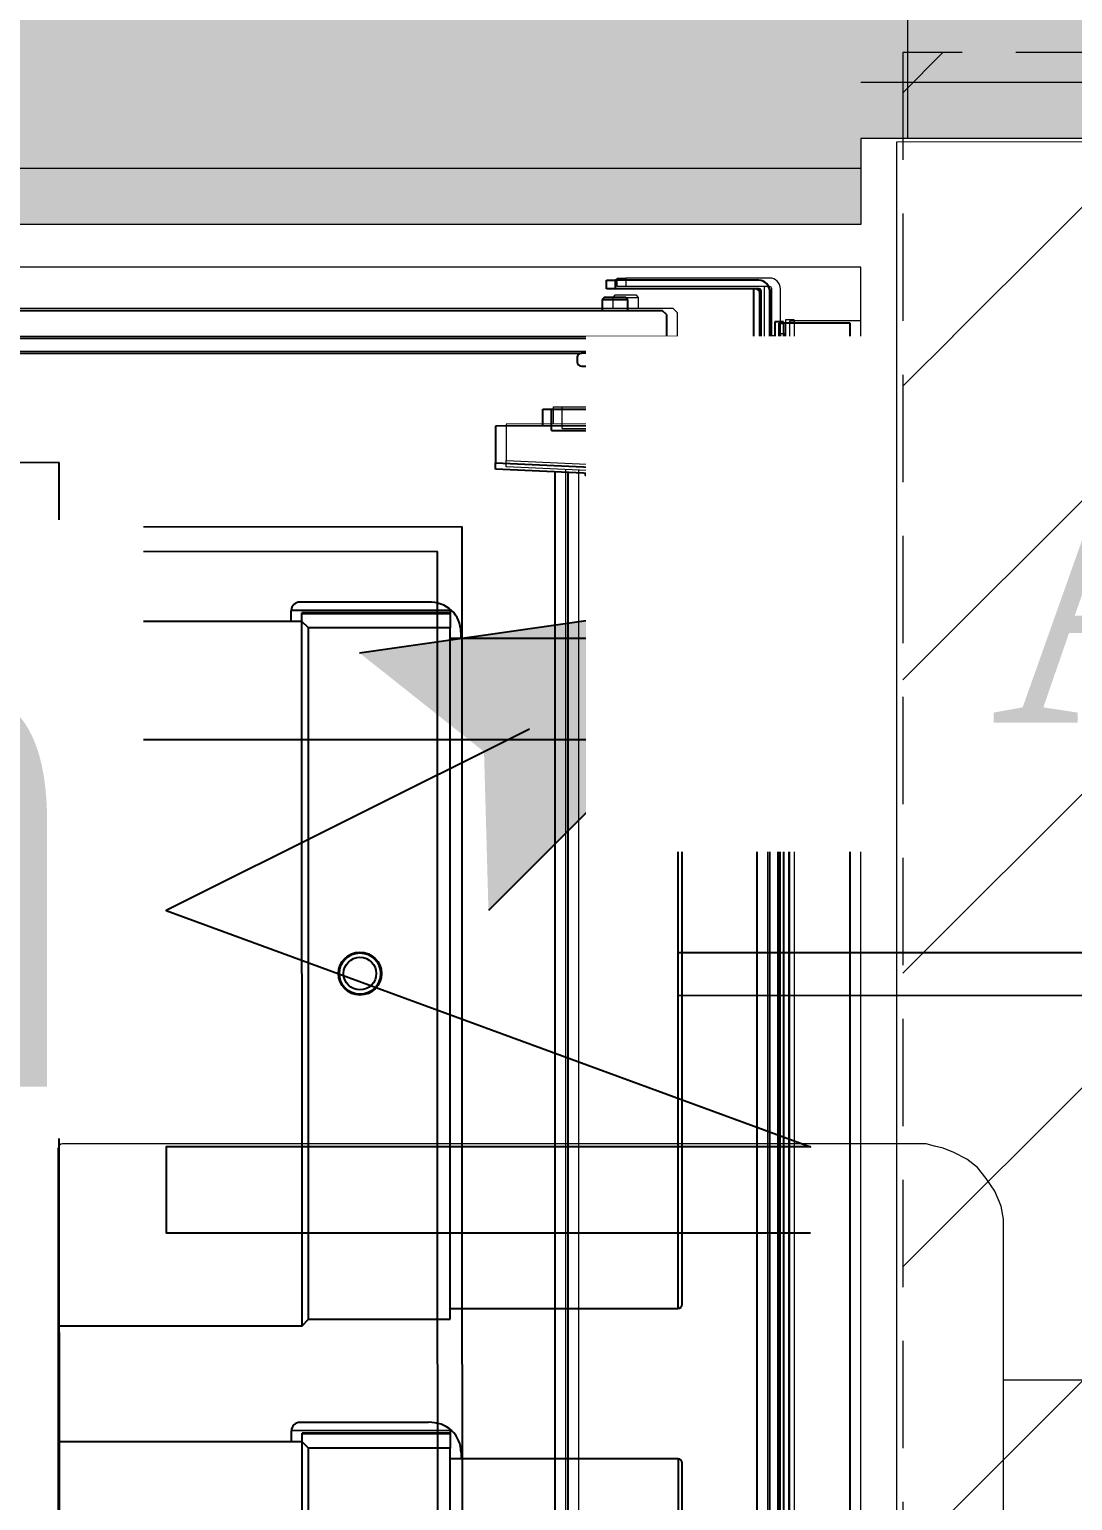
# Model space of a CAD drawing. Header units: centimetres. Extents: x 2666 to 9670, y 1889 to 5633.
# Drawn here: x 6294.56 to 6318.84, y 4361.67 to 4395.93 of the extents above; entities that cross this region are included whole.
import ezdxf

# ---------------------------------------------------------------- set-up
doc = ezdxf.new("R2010")
doc.units = ezdxf.units.CM
doc.header["$LTSCALE"] = 12.7
doc.linetypes.add('Style de ligne -13', pattern=[0.295276, 0.19685, -0.098425])
for name, color, linetype, lineweight in [('B aménagement intérieur', 7, 'Continuous', 5), ('B Faux plafonds-1', 7, 'Continuous', 5), ('B GÈnÈral', 7, 'Continuous', 5), ('B Général', 7, 'Continuous', 5), ('C ANNOTATIONS-prestations', 7, 'Continuous', 5), ('F REMPLISSAGE-vert clair', 7, 'Continuous', 13), ('F REMPLISSAGE-vert clair-1', 7, 'Continuous', 5), ('F REMPLISSAGE-vert foncÈ', 7, 'Continuous', 5), ('F REMPLISSAGE-vert foncé', 7, 'Continuous', 13), ('F REMPLISSAGE-vert hachurÈ', 7, 'Continuous', 5), ('F REMPLISSAGE-vert hachuré', 7, 'Continuous', 13), ('prlm-ELEC-CFO', 1, 'Continuous', 25)]:
    doc.layers.add(name, color=color, linetype=linetype, lineweight=lineweight)
doc.layers.add('D SURFACES-shab', color=1, linetype='Continuous', lineweight=5, true_color=0xff0000)
for name, color, linetype in [('MTI900_Alu', 252, 'Continuous'), ('prlm-CHAUFF', 4, 'Continuous'), ('prlm-VMC', 93, 'Continuous')]:
    doc.layers.add(name, color=color, linetype=linetype)
doc.styles.add('prlm-elec-cfo', font='comic.ttf', dxfattribs={"height": 12})
doc.styles.add('prlm-vmc', font='pala.ttf', dxfattribs={"height": 14})
pattern_1 = [(-90, (-1e-15, 1.6667), (-5, 5e-14), [])]

# ---------------------------------------------------------------- blocks, each defined once
blk = doc.blocks.new('G 100_80')
at = {"layer": 'B Général', "color": 7, "linetype": 'Continuous', "lineweight": 5}
blk.add_line((48.52, 43.75), (48.52, -43.75), dxfattribs=at)
at = {"layer": 'B Général', "color": 7, "linetype": 'Continuous', "lineweight": 5, "flags": 128}
blk.add_lwpolyline([(9.5, -45), (9.5, 45), (48.52, 45), (48.52, -45)], close=True, dxfattribs=at)
at = {"layer": 'C ANNOTATIONS-prestations', "lineweight": 5}
for p, q in [((46.87, 43.75), (46.87, -43.75)), ((46.97, -43.75), (46.97, 43.75)), ((46.35, -36.044), (46.35, 1.5)), ((46.65, 1.6), (46.65, -35.984)), ((46.85, 1.667), (46.85, -31.75)), ((41.65, -40.287), (41.65, 1.325)), ((41.95, -40.274), (41.95, 1.325)), ((46.67, -31.75), (46.67, -31.85)), ((46.87, -31.75), (46.67, -31.75)), ((46.67, -31.85), (46.67, -34.033)), ((46.67, -31.85), (46.87, -31.85)), ((46.87, -34.033), (46.67, -34.033)), ((46.67, -34.033), (46.67, -34.168)), ((46.67, -34.168), (46.67, -34.5)), ((46.67, -34.168), (46.87, -34.168)), ((46.67, -34.5), (46.67, -38.6)), ((46.67, -34.5), (46.87, -34.5)), ((44.82, -36.25), (44.82, -36.85)), ((44.82, -36.25), (46.32, -36.25)), ((46.32, -36.311), (44.82, -36.311)), ((46.32, -36.05), (46.67, -35.98)), ((46.32, -36.55), (46.32, -36.05)), ((45.911, -36.55), (45.775, -36.55)), ((45.775, -36.6), (45.775, -36.55)), ((45.911, -36.6), (45.775, -36.6)), ((46.67, -36.55), (45.911, -36.55)), ((45.911, -36.6), (45.911, -36.55)), ((46.67, -36.6), (45.911, -36.6)), ((46.32, -37.05), (46.32, -36.6)), ((46.32, -36.789), (44.82, -36.789)), ((46.32, -36.85), (44.82, -36.85)), ((46.67, -37.12), (46.32, -37.05)), ((46.35, -40.074), (46.35, -37.056)), ((46.65, -37.116), (46.65, -39.35)), ((46.67, -38.6), (46.67, -38.932)), ((46.67, -38.6), (46.87, -38.6)), ((46.67, -38.932), (46.67, -39.067)), ((46.87, -38.932), (46.67, -38.932)), ((46.67, -39.35), (46.62, -39.35)), ((46.62, -39.65), (46.62, -39.35)), ((46.67, -39.067), (46.67, -41.4)), ((46.67, -39.067), (46.87, -39.067)), ((46.52, -39.45), (46.52, -39.65)), ((46.52, -39.65), (46.52, -41.05)), ((46.62, -39.65), (46.52, -39.65)), ((46.62, -39.65), (46.67, -39.65)), ((46.62, -41.05), (46.62, -39.65)), ((46.413, -40.071), (40.27, -40.35)), ((46.425, -40.07), (46.413, -40.071)), ((46.413, -40.071), (46.42, -40.221)), ((40.27, -40.5), (46.42, -40.221)), ((40.27, -40.35), (40.27, -40.5)), ((43.056, -40.173), (42.354, -40.205)), ((42.357, -40.255), (42.354, -40.205)), ((43.056, -40.173), (43.058, -40.223)), ((45.018, -40.084), (44.316, -40.116)), ((44.319, -40.166), (44.316, -40.116)), ((45.018, -40.084), (45.02, -40.134)), ((46.42, -40.221), (46.425, -40.22)), ((46.42, -40.221), (46.42, -41.25)), ((40.27, -41.351), (40.27, -40.5)), ((46.52, -41.05), (46.52, -41.25)), ((46.62, -41.05), (46.52, -41.05)), ((46.67, -41.05), (46.62, -41.05)), ((46.62, -41.35), (46.62, -41.05)), ((44.47, -41.36), (40.27, -41.351)), ((41.37, -41.353), (41.37, -41.75)), ((41.57, -41.25), (44.37, -41.25)), ((41.57, -41.25), (41.57, -41.75)), ((42.87, -41.4), (42.87, -41.75)), ((44.37, -41.4), (42.87, -41.4)), ((44.37, -41.25), (44.37, -41.4)), ((44.37, -41.4), (44.37, -41.55)), ((44.37, -41.4), (45.27, -41.4)), ((44.472, -41.4), (44.47, -41.36)), ((45.27, -41.15), (45.97, -41.15)), ((45.27, -41.55), (45.27, -41.15)), ((45.97, -41.15), (45.97, -41.55)), ((45.97, -41.4), (46.067, -41.4)), ((46.42, -41.25), (46.52, -41.25)), ((46.62, -41.35), (46.67, -41.35)), ((41.37, -41.75), (41.57, -41.75)), ((41.57, -41.75), (42.87, -41.75)), ((42.87, -41.75), (44.37, -41.75)), ((44.37, -41.55), (44.37, -41.75)), ((44.47, -41.55), (44.37, -41.55)), ((44.37, -41.75), (44.4, -41.75)), ((44.37, -42.72), (44.37, -41.78)), ((44.4, -41.75), (45.508, -41.75)), ((46.52, -41.55), (44.47, -41.55)), ((44.47, -41.75), (44.47, -41.55)), ((45.732, -41.75), (45.508, -41.75)), ((45.529, -41.759), (45.599, -41.829)), ((45.641, -41.829), (45.711, -41.759)), ((45.732, -41.75), (46.84, -41.75)), ((46.765, -41.65), (46.87, -41.65)), ((46.84, -41.75), (46.87, -41.75)), ((45.114, -41.95), (44.726, -41.95)), ((45.87, -41.98), (45.87, -42.66)), ((46.24, -41.95), (45.9, -41.95)), ((46.133, -42.221), (46.257, -42.134)), ((46.27, -42.109), (46.27, -41.98)), ((46.4, -41.98), (46.4, -42.252)), ((46.72, -41.95), (46.43, -41.95)), ((46.45, -41.95), (46.45, -42.15)), ((46.65, -42.15), (46.65, -41.95)), ((46.75, -41.98), (46.75, -42.12)), ((42.55, -42.15), (43.55, -42.15)), ((42.55, -42.75), (42.55, -42.15)), ((43.55, -42.15), (43.55, -42.75)), ((44.278, -42.2), (44.22, -42.3)), ((44.22, -42.3), (44.278, -42.4)), ((46.07, -42.27), (46.09, -42.25)), ((46.07, -42.63), (46.07, -42.27)), ((46.07, -42.293), (46.12, -42.293)), ((46.09, -42.65), (46.09, -42.25)), ((46.09, -42.25), (46.12, -42.25)), ((46.12, -42.654), (46.12, -42.246)), ((46.371, -42.429), (46.411, -42.388)), ((46.411, -42.512), (46.371, -42.471)), ((46.4, -42.25), (46.45, -42.25)), ((46.4, -42.293), (46.45, -42.293)), ((46.42, -42.28), (46.42, -42.367)), ((46.45, -42.15), (46.45, -44.5)), ((46.45, -42.15), (46.65, -42.15)), ((46.65, -42.15), (46.65, -44.5)), ((46.65, -42.595), (46.65, -42.31)), ((46.661, -42.249), (46.7, -42.21)), ((46.661, -42.287), (46.661, -42.249)), ((46.7, -42.15), (46.7, -42.251)), ((46.72, -42.15), (46.7, -42.15)), ((46.821, -42.429), (46.87, -42.379)), ((46.87, -42.521), (46.821, -42.471)), ((46.835, -42.486), (46.835, -42.414)), ((42.27, -42.75), (42.958, -42.75)), ((42.958, -42.75), (43.082, -42.75)), ((42.979, -42.759), (42.999, -42.779)), ((43.041, -42.779), (43.061, -42.759)), ((43.082, -42.75), (44.34, -42.75)), ((44.54, -42.87), (44.54, -42.74)), ((44.57, -42.71), (44.68, -42.71)), ((44.71, -42.68), (44.71, -42.657)), ((44.92, -42.729), (44.92, -42.76)), ((44.95, -42.79), (44.99, -42.79)), ((45.02, -42.82), (45.02, -42.87)), ((45.321, -42.769), (45.049, -43.041)), ((45.27, -42.906), (45.328, -42.806)), ((45.77, -42.76), (45.342, -42.76)), ((46.07, -42.607), (46.12, -42.607)), ((46.09, -42.65), (46.07, -42.63)), ((46.12, -42.65), (46.09, -42.65)), ((46.257, -42.766), (46.133, -42.679)), ((46.27, -44.52), (46.27, -42.791)), ((46.4, -42.607), (46.45, -42.607)), ((46.45, -42.65), (46.4, -42.65)), ((46.4, -42.827), (46.4, -42.653)), ((46.42, -42.533), (46.42, -42.625)), ((46.661, -42.65), (46.661, -42.618)), ((46.7, -42.69), (46.661, -42.65)), ((46.7, -42.654), (46.7, -42.826)), ((15.5, -43.05), (42.27, -43.05)), ((42.17, -42.95), (42.17, -42.85)), ((45.028, -43.05), (42.27, -43.05)), ((44.25, -43.4), (44.25, -43.05)), ((44.54, -42.854), (44.566, -42.9)), ((44.99, -42.9), (44.57, -42.9)), ((45.184, -42.906), (45.27, -42.906)), ((46.42, -42.855), (46.42, -44.45)), ((46.65, -43.42), (46.65, -42.885)), ((46.77, -42.98), (46.77, -43.42)), ((46.77, -43.78), (46.77, -42.98)), ((46.77, -42.98), (46.87, -42.98)), ((46.84, -42.95), (46.8, -42.95)), ((13.55, -43.4), (44.25, -43.4)), ((44.25, -43.95), (44.25, -43.4)), ((46.74, -43.45), (46.68, -43.45)), ((46.97, -43.78), (46.77, -43.78)), ((46.87, -43.75), (46.97, -43.75)), ((46.97, -43.75), (46.97, -43.78)), ((47.42, -43.75), (46.97, -43.75)), ((13.65, -44.05), (44.15, -44.05)), ((42.75, -44.3), (42.75, -44.05)), ((43.35, -44.05), (43.35, -44.3)), ((44.25, -43.95), (44.15, -44.05)), ((42.75, -44.3), (43.35, -44.3)), ((42.8, -44.35), (42.75, -44.3)), ((43.3, -44.35), (42.8, -44.35)), ((43.35, -44.3), (43.3, -44.35)), ((43.05, -44.55), (42.85, -44.55)), ((42.85, -44.55), (42.85, -44.75)), ((42.85, -44.75), (43.05, -44.75)), ((46.4, -44.55), (43.05, -44.55)), ((43.05, -44.75), (43.05, -44.55)), ((46.4, -44.75), (43.05, -44.75)), ((46.32, -44.55), (46.3, -44.55))]:
    blk.add_line(p, q, dxfattribs=at)
at = {"layer": 'C ANNOTATIONS-prestations'}
blk.add_line((48.52, -43.75), (47.42, -43.75), dxfattribs=at)
at = {"layer": 'C ANNOTATIONS-prestations', "lineweight": 5, "flags": 128}
for points in [[(46.52, -39.45, -0.198912), (46.549, -39.379, -0.198912), (46.62, -39.35)], [(46.52, -39.97, -0.193016), (46.492, -40.039, -0.193016), (46.425, -40.07)], [(46.067, -41.4, -0.109774), (46.151, -41.419, -0.109774), (46.22, -41.472)], [(46.663, -41.445, -0.227222), (46.495, -41.406, -0.227222), (46.42, -41.25)], [(46.62, -41.35, -0.198912), (46.549, -41.321, -0.198912), (46.52, -41.25)], [(46.87, -41.4, -0.198912), (46.767, -41.647, -0.198912), (46.52, -41.75)], [(46.67, -41.4, -0.198912), (46.626, -41.506, -0.198912), (46.52, -41.55)], [(44.37, -41.78, -0.198912), (44.379, -41.759, -0.198912), (44.4, -41.75)], [(45.508, -41.75, -0.098491), (45.519, -41.752, -0.098491), (45.529, -41.759)], [(45.711, -41.759, -0.098491), (45.721, -41.752, -0.098491), (45.732, -41.75)], [(46.302, -41.55, -0.028434), (46.259, -41.513, -0.028434), (46.22, -41.472)], [(46.84, -41.75, -0.198912), (46.861, -41.759, -0.198912), (46.87, -41.78)], [(44.37, -42.646, -0.14145), (44.27, -42.3, -0.14145), (44.37, -41.954)], [(44.37, -42.54, -0.103148), (44.32, -42.3, -0.103148), (44.37, -42.06)], [(44.697, -42.632, -0.366532), (44.556, -42.134, -0.366532), (45.023, -41.913, -0.366532), (45.318, -42.338, -0.366532), (44.948, -42.699)], [(45.641, -41.829, -0.198912), (45.62, -41.837, -0.198912), (45.599, -41.829)], [(45.87, -41.98, -0.198912), (45.879, -41.959, -0.198912), (45.9, -41.95)], [(46.24, -41.95, -0.198912), (46.261, -41.959, -0.198912), (46.27, -41.98)], [(46.27, -42.109, -0.120588), (46.267, -42.123, -0.120588), (46.257, -42.134)], [(46.4, -41.98, -0.198912), (46.409, -41.959, -0.198912), (46.43, -41.95)], [(46.72, -41.95, -0.198912), (46.741, -41.959, -0.198912), (46.75, -41.98)], [(46.75, -42.12, -0.198912), (46.741, -42.141, -0.198912), (46.72, -42.15)], [(46.12, -42.246, -0.120588), (46.123, -42.232, -0.120588), (46.133, -42.221)], [(46.371, -42.471, -0.198912), (46.362, -42.45, -0.198912), (46.371, -42.429)], [(46.42, -42.28, -0.155096), (46.406, -42.269, -0.155096), (46.4, -42.252)], [(46.42, -42.367, -0.098491), (46.418, -42.378, -0.098491), (46.411, -42.388)], [(46.661, -42.249, -0.013224), (46.655, -42.25, -0.013224), (46.65, -42.25)], [(46.65, -42.31, -0.17724), (46.657, -42.291, -0.17724), (46.675, -42.28)], [(46.7, -42.251, -0.17724), (46.693, -42.27, -0.17724), (46.675, -42.28)], [(46.821, -42.471, -0.198912), (46.812, -42.45, -0.198912), (46.821, -42.429)], [(42.17, -42.85, -0.198912), (42.199, -42.779, -0.198912), (42.27, -42.75)], [(42.958, -42.75, -0.098491), (42.969, -42.752, -0.098491), (42.979, -42.759)], [(43.041, -42.779, -0.198912), (43.02, -42.787, -0.198912), (42.999, -42.779)], [(43.061, -42.759, -0.098491), (43.071, -42.752, -0.098491), (43.082, -42.75)], [(44.37, -42.72, -0.198912), (44.361, -42.741, -0.198912), (44.34, -42.75)], [(44.54, -42.74, -0.198912), (44.549, -42.719, -0.198912), (44.57, -42.71)], [(44.92, -42.9, -0.085942), (44.718, -42.865, -0.085942), (44.54, -42.764)], [(44.71, -42.68, -0.198912), (44.701, -42.701, -0.198912), (44.68, -42.71)], [(44.697, -42.632, -0.122946), (44.706, -42.643, -0.122946), (44.71, -42.657)], [(44.92, -42.7, -0.074153), (44.803, -42.683, -0.074153), (44.697, -42.632)], [(44.92, -42.729, -0.189855), (44.928, -42.708, -0.189855), (44.948, -42.699)], [(44.948, -42.699, -0.008728), (44.934, -42.7, -0.008728), (44.92, -42.7)], [(44.95, -42.79, -0.198912), (44.929, -42.781, -0.198912), (44.92, -42.76)], [(44.99, -42.79, -0.198912), (45.011, -42.799, -0.198912), (45.02, -42.82)], [(45.379, -42.76, -0.041018), (45.298, -42.829, -0.041018), (45.207, -42.883)], [(45.321, -42.769, -0.098491), (45.331, -42.762, -0.098491), (45.342, -42.76)], [(45.87, -42.66, -0.198912), (45.841, -42.731, -0.198912), (45.77, -42.76)], [(46.133, -42.679, -0.120588), (46.123, -42.668, -0.120588), (46.12, -42.654)], [(46.257, -42.766, -0.120588), (46.267, -42.777, -0.120588), (46.27, -42.791)], [(46.4, -42.653, -0.155096), (46.406, -42.636, -0.155096), (46.42, -42.625)], [(46.411, -42.512, -0.098491), (46.418, -42.522, -0.098491), (46.42, -42.533)], [(46.675, -42.625, -0.17724), (46.657, -42.614, -0.17724), (46.65, -42.595)], [(46.65, -42.65, -0.013224), (46.655, -42.65, -0.013224), (46.661, -42.65)], [(46.675, -42.625, -0.17724), (46.693, -42.635, -0.17724), (46.7, -42.654)], [(42.27, -43.05, -0.198912), (42.199, -43.021, -0.198912), (42.17, -42.95)], [(44.67, -42.9, -0.02871), (44.603, -42.867, -0.02871), (44.54, -42.827)], [(44.57, -42.9, -0.198912), (44.549, -42.891, -0.198912), (44.54, -42.87)], [(45.009, -42.893, -0.018566), (44.965, -42.898, -0.018566), (44.92, -42.9)], [(45.02, -42.87, -0.198912), (45.011, -42.891, -0.198912), (44.99, -42.9)], [(45.049, -43.041, -0.098491), (45.039, -43.048, -0.098491), (45.028, -43.05)], [(46.42, -42.855, -0.155096), (46.406, -42.844, -0.155096), (46.4, -42.827)], [(46.65, -42.885, -0.17724), (46.657, -42.866, -0.17724), (46.675, -42.855)], [(46.7, -42.826, -0.17724), (46.693, -42.845, -0.17724), (46.675, -42.855)], [(46.77, -42.98, -0.198912), (46.779, -42.959, -0.198912), (46.8, -42.95)], [(46.87, -42.92, -0.198912), (46.861, -42.941, -0.198912), (46.84, -42.95)], [(46.68, -43.45, -0.198912), (46.659, -43.441, -0.198912), (46.65, -43.42)], [(46.77, -43.42, -0.198912), (46.761, -43.441, -0.198912), (46.74, -43.45)], [(46.3, -44.55, -0.198912), (46.279, -44.541, -0.198912), (46.27, -44.52)], [(46.42, -44.45, -0.198912), (46.391, -44.521, -0.198912), (46.32, -44.55)], [(46.65, -44.5, -0.198912), (46.577, -44.677, -0.198912), (46.4, -44.75)], [(46.45, -44.5, -0.198912), (46.435, -44.535, -0.198912), (46.4, -44.55)]]:
    blk.add_lwpolyline(points, format="xyb", dxfattribs=at)
at = {"layer": 'C ANNOTATIONS-prestations', "lineweight": 5}
for radius in [0.35, 0.3, 0.25]:
    blk.add_circle((44.92, -42.3), radius, dxfattribs=at)
for points, knots in [([(46.425, -40.22), (46.423, -40.181), (46.422, -40.129), (46.422, -40.102), (46.422, -40.083), (46.423, -40.074), (46.424, -40.072), (46.424, -40.07), (46.424, -40.07), (46.424, -40.07), (46.425, -40.07)], [0, 0, 0, 1, 2, 3, 4, 5, 6, 7, 7, 8, 8, 8]), ([(46.52, -39.97), (46.52, -40.004), (46.513, -40.068), (46.501, -40.117), (46.491, -40.146), (46.48, -40.171), (46.467, -40.191), (46.457, -40.203), (46.447, -40.212), (46.433, -40.219), (46.426, -40.22), (46.425, -40.22), (46.425, -40.22)], [0, 0, 0, 1, 2, 3, 4, 5, 6, 7, 8, 9, 9, 10, 10, 10])]:
    blk.add_open_spline(points, degree=2, knots=knots, dxfattribs=at)
blk = doc.blocks.new('A n0.MTI900_Alu_390')
at = {"layer": 'MTI900_Alu', "color": 1, "linetype": 'Continuous'}
for p, q in [((4.34, -0.405), (4.34, -3.475)), ((4.405, -0.415), (4.405, -3.465)), ((4.305, -0.6), (4.305, -3.277)), ((4.0071, -3.6913), (4.035, -3.077)), ((4.05, -3.077), (4.0221, -3.692)), ((4.035, -3.077), (4.05, -3.077)), ((4.1351, -3.077), (4.05, -3.077)), ((4.136, -3.497), (4.1351, -3.077)), ((4.0287, -3.215), (-0.1325, -3.215)), ((4.125, -3.207), (4.125, -3.487)), ((4.125, -3.207), (4.175, -3.207)), ((4.1353, -3.187), (4.175, -3.187)), ((4.175, -3.187), (4.175, -3.207)), ((4.175, -3.207), (4.175, -3.337)), ((4.0274, -3.245), (-0.1325, -3.245)), ((4.0173, -3.3556), (4.0205, -3.2854)), ((4.0255, -3.2857), (4.0205, -3.2854)), ((4.275, -3.277), (4.275, -3.3458)), ((4.295, -3.267), (4.285, -3.267)), ((4.305, -3.5528), (4.305, -3.277)), ((4.215, -3.305), (4.215, -3.405)), ((4.275, -3.305), (4.215, -3.305)), ((4.0173, -3.3556), (4.0223, -3.3558)), ((4.14, -3.337), (4.175, -3.337)), ((4.14, -3.487), (4.14, -3.337)), ((4.175, -3.337), (4.175, -3.487)), ((4.275, -3.3458), (4.275, -3.3582)), ((4.2759, -3.3479), (4.2779, -3.3499)), ((4.2779, -3.3541), (4.2759, -3.3561)), ((4.43, -3.325), (4.405, -3.325)), ((4.43, -3.325), (4.43, -3.385)), ((4.435, -3.33), (4.43, -3.325)), ((4.435, -3.38), (4.435, -3.33)), ((4.455, -3.355), (4.455, -3.335)), ((4.455, -3.335), (4.475, -3.335)), ((4.455, -3.69), (4.455, -3.355)), ((4.475, -3.355), (4.455, -3.355)), ((4.475, -3.335), (4.475, -3.355)), ((4.475, -3.69), (4.475, -3.355)), ((4.275, -3.3582), (4.275, -3.484)), ((4.405, -3.385), (4.43, -3.385)), ((4.43, -3.385), (4.435, -3.38)), ((4.215, -3.405), (4.275, -3.405)), ((4.0084, -3.5518), (4.0116, -3.4816)), ((4.0166, -3.4819), (4.0116, -3.4816)), ((4.125, -3.487), (4.14, -3.487)), ((4.14, -3.487), (4.155, -3.487)), ((4.14, -3.487), (4.14, -3.577)), ((4.155, -3.487), (4.175, -3.487)), ((4.155, -3.497), (4.155, -3.487)), ((4.175, -3.487), (4.175, -3.49)), ((4.175, -3.49), (4.175, -3.6008)), ((4.272, -3.487), (4.178, -3.487)), ((4.22, -3.4778), (4.23, -3.472)), ((4.23, -3.472), (4.24, -3.4778)), ((4.34, -3.475), (4.305, -3.475)), ((4.395, -3.475), (4.34, -3.475)), ((4.395, -3.475), (4.405, -3.465)), ((4.14, -3.4972), (4.136, -3.497)), ((4.155, -3.702), (4.155, -3.497)), ((4.175, -3.497), (4.155, -3.497)), ((4.195, -3.5614), (4.195, -3.5226)), ((4.268, -3.521), (4.2657, -3.521)), ((4.271, -3.507), (4.271, -3.518)), ((4.287, -3.504), (4.274, -3.504)), ((4.2854, -3.504), (4.29, -3.5066)), ((4.29, -3.549), (4.29, -3.507)), ((3.625, -3.532), (3.685, -3.532)), ((3.625, -3.532), (3.625, -3.682)), ((3.6311, -3.682), (3.6311, -3.532)), ((3.6789, -3.682), (3.6789, -3.532)), ((3.685, -3.682), (3.685, -3.532)), ((4.0084, -3.5518), (4.0134, -3.552)), ((4.2729, -3.542), (4.276, -3.542)), ((4.2769, -3.5821), (4.3041, -3.5549)), ((4.279, -3.545), (4.279, -3.549)), ((4.282, -3.552), (4.287, -3.552)), ((4.115, -3.577), (4.115, -3.647)), ((4.155, -3.577), (4.115, -3.577)), ((4.276, -3.627), (4.276, -3.5842)), ((4.2906, -3.577), (4.2806, -3.5828)), ((4.2906, -3.5684), (4.2906, -3.577)), ((3.655, -3.6411), (3.655, -3.6275)), ((3.66, -3.6275), (3.655, -3.6275)), ((3.66, -3.6411), (3.66, -3.6275)), ((4.175, -3.6232), (4.175, -3.6008)), ((4.175, -3.6232), (4.175, -3.734)), ((4.1759, -3.6029), (4.1829, -3.6099)), ((4.1829, -3.6141), (4.1759, -3.6211)), ((3.655, -3.717), (3.655, -3.6411)), ((3.66, -3.6411), (3.655, -3.6411)), ((3.66, -3.717), (3.66, -3.6411)), ((4.115, -3.647), (4.155, -3.647)), ((4.14, -3.647), (4.14, -3.6567)), ((4.195, -3.674), (4.195, -3.64)), ((4.198, -3.637), (4.266, -3.637)), ((4.2221, -3.6633), (4.2134, -3.6757)), ((4.2654, -3.662), (4.2246, -3.662)), ((4.227, -3.657), (4.225, -3.659)), ((4.265, -3.659), (4.225, -3.659)), ((4.225, -3.659), (4.225, -3.662)), ((4.263, -3.657), (4.227, -3.657)), ((4.2293, -3.657), (4.2293, -3.662)), ((4.2607, -3.657), (4.2607, -3.662)), ((4.265, -3.659), (4.263, -3.657)), ((4.265, -3.662), (4.265, -3.659)), ((4.2766, -3.6757), (4.2679, -3.6633)), ((3.6044, -3.685), (-0.15, -3.685)), ((3.605, -3.682), (3.598, -3.717)), ((3.655, -3.682), (3.605, -3.682)), ((3.705, -3.682), (3.66, -3.682)), ((3.712, -3.717), (3.705, -3.682)), ((4.0074, -3.685), (3.7056, -3.685)), ((4.007, -3.6925), (4.0071, -3.6913)), ((4.0071, -3.6913), (4.0221, -3.692)), ((4.0221, -3.692), (4.022, -3.6925)), ((4.0221, -3.692), (4.125, -3.692)), ((4.125, -3.692), (4.125, -3.702)), ((4.195, -3.722), (4.195, -3.693)), ((4.195, -3.695), (4.215, -3.695)), ((4.2109, -3.677), (4.198, -3.677)), ((4.198, -3.69), (4.2252, -3.69)), ((4.215, -3.695), (4.45, -3.695)), ((4.215, -3.695), (4.215, -3.715)), ((4.225, -3.69), (4.225, -3.695)), ((4.228, -3.692), (4.2367, -3.692)), ((4.2293, -3.69), (4.2293, -3.695)), ((4.2429, -3.6871), (4.2388, -3.6911)), ((4.2512, -3.6911), (4.2471, -3.6871)), ((4.2533, -3.692), (4.2625, -3.692)), ((4.2607, -3.69), (4.2607, -3.695)), ((4.265, -3.695), (4.265, -3.69)), ((4.2827, -3.69), (4.2653, -3.69)), ((4.452, -3.677), (4.2791, -3.677)), ((4.2855, -3.692), (4.445, -3.692)), ((4.455, -3.682), (4.455, -3.68)), ((-0.16, -3.715), (3.5984, -3.715)), ((3.175, -3.717), (3.185, -3.717)), ((3.175, -3.737), (3.175, -3.717)), ((3.185, -3.717), (3.4033, -3.717)), ((3.185, -3.717), (3.185, -3.737)), ((3.4033, -3.737), (3.4033, -3.717)), ((3.4033, -3.717), (3.4168, -3.717)), ((3.4168, -3.717), (3.45, -3.717)), ((3.4168, -3.717), (3.4168, -3.737)), ((3.45, -3.717), (3.86, -3.717)), ((3.45, -3.717), (3.45, -3.737)), ((3.7116, -3.715), (3.935, -3.715)), ((3.86, -3.717), (3.8932, -3.717)), ((3.86, -3.717), (3.86, -3.737)), ((3.8932, -3.717), (3.9067, -3.717)), ((3.8932, -3.737), (3.8932, -3.717)), ((3.9067, -3.717), (4.14, -3.717)), ((3.9067, -3.717), (3.9067, -3.737)), ((3.935, -3.717), (3.935, -3.712)), ((3.965, -3.712), (3.935, -3.712)), ((3.945, -3.702), (3.965, -3.702)), ((3.965, -3.702), (4.105, -3.702)), ((3.965, -3.712), (3.965, -3.702)), ((3.965, -3.712), (3.965, -3.717)), ((4.105, -3.712), (3.965, -3.712)), ((4.105, -3.702), (4.125, -3.702)), ((4.105, -3.712), (4.105, -3.702)), ((4.105, -3.717), (4.105, -3.712)), ((4.135, -3.712), (4.105, -3.712)), ((4.135, -3.712), (4.135, -3.717)), ((4.165, -3.7265), (4.165, -3.737)), ((4.175, -3.734), (4.175, -3.737)), ((4.215, -3.715), (4.195, -3.715)), ((4.198, -3.725), (4.212, -3.725)), ((4.215, -3.715), (4.45, -3.715)), ((4.215, -3.72), (4.2251, -3.72)), ((4.215, -3.722), (4.215, -3.72)), ((4.2249, -3.7161), (4.221, -3.72)), ((4.2287, -3.7161), (4.2249, -3.7161)), ((4.2595, -3.715), (4.231, -3.715)), ((4.2429, -3.7321), (4.2379, -3.737)), ((4.2486, -3.7335), (4.2414, -3.7335)), ((4.2521, -3.737), (4.2471, -3.7321)), ((4.2651, -3.7161), (4.2618, -3.7161)), ((4.269, -3.72), (4.2651, -3.7161)), ((4.2654, -3.72), (4.2826, -3.72)), ((4.342, -3.715), (4.2885, -3.715)), ((4.295, -3.734), (4.295, -3.73)), ((4.298, -3.727), (4.342, -3.727)), ((4.378, -3.727), (4.298, -3.727)), ((4.298, -3.727), (4.298, -3.737)), ((4.345, -3.724), (4.345, -3.718)), ((4.378, -3.747), (4.378, -3.727)), ((-4.375, -3.737), (4.375, -3.737)), ((4.375, -3.747), (-4.375, -3.747)), ((-0.1667, -3.735), (3.175, -3.735)), ((4.375, -3.737), (4.375, -3.747)), ((4.375, -3.747), (4.378, -3.747)), ((4.375, -3.792), (4.375, -3.747)), ((4.375, -3.902), (4.375, -3.792)), ((-4.375, -3.902), (4.375, -3.902))]:
    blk.add_line(p, q, dxfattribs=at)
for radius in [0.035, 0.03, 0.025]:
    blk.add_circle((4.23, -3.542), radius, dxfattribs=at)
for centre, radius, start, end in [((4.285, -3.277), 0.01, 90, 180), ((4.295, -3.277), 0.01, 0, 90), ((4.278, -3.3458), 0.003, 180, 225), ((4.278, -3.3582), 0.003, 135, 180), ((4.2758, -3.352), 0.003, 315, 45), ((4.178, -3.49), 0.003, 90, 180), ((4.23, -3.542), 0.065, 57.7958, 122.2042), ((4.23, -3.542), 0.06, 66.4435, 113.5565), ((4.272, -3.484), 0.003, 270, 0), ((4.23, -3.542), 0.04, 33.9272, 355.9994), ((4.2657, -3.518), 0.003, 213.9272, 270), ((4.23, -3.542), 0.04, 0, 33.9272), ((4.268, -3.518), 0.003, 270, 0), ((4.274, -3.507), 0.003, 90, 180), ((4.23, -3.542), 0.06, 0, 39.2965), ((4.23, -3.542), 0.065, 22.6199, 35.7758), ((4.287, -3.507), 0.003, 0, 90), ((4.2729, -3.545), 0.003, 90, 175.9994), ((4.23, -3.542), 0.04, 355.9994, 0), ((4.276, -3.545), 0.003, 0, 90), ((4.282, -3.549), 0.003, 180, 270), ((4.287, -3.549), 0.003, 270, 0), ((4.23, -3.542), 0.06, 351.491, 0), ((4.302, -3.5528), 0.003, 315, 0), ((4.23, -3.542), 0.065, 315.0475, 333.838), ((4.279, -3.5842), 0.003, 135, 180), ((4.178, -3.6008), 0.003, 180, 225), ((4.178, -3.6232), 0.003, 135, 180), ((4.1808, -3.612), 0.003, 315, 45), ((4.266, -3.627), 0.01, 270, 0), ((4.16, -3.6567), 0.02, 180, 230.1159), ((4.198, -3.64), 0.003, 90, 180), ((4.2246, -3.665), 0.003, 90, 145.008), ((4.2654, -3.665), 0.003, 34.992, 90), ((3.997, -3.692), 0.01, 270, 357.3974), ((4.125, -3.712), 0.02, 347.588, 90), ((4.1151, -3.7104), 0.05, 37.0861, 50.1159), ((4.198, -3.674), 0.003, 180, 270), ((4.198, -3.693), 0.003, 90, 180), ((4.2109, -3.674), 0.003, 270, 325.008), ((4.2252, -3.693), 0.003, 19.4712, 90), ((4.2367, -3.689), 0.003, 270, 315), ((4.245, -3.6892), 0.003, 45, 135), ((4.2533, -3.689), 0.003, 225, 270), ((4.2653, -3.693), 0.003, 90, 160.5288), ((4.2791, -3.674), 0.003, 214.992, 270), ((4.2827, -3.693), 0.003, 19.4712, 90), ((4.445, -3.682), 0.01, 270, 0), ((4.45, -3.69), 0.025, 270, 0), ((4.45, -3.69), 0.005, 270, 0), ((4.452, -3.68), 0.003, 0, 90), ((3.945, -3.712), 0.01, 90, 180), ((4.125, -3.712), 0.01, 0, 90), ((4.14, -3.702), 0.035, 270, 0), ((4.14, -3.702), 0.015, 270, 0), ((4.178, -3.734), 0.003, 180, 270), ((4.198, -3.722), 0.003, 180, 270), ((4.212, -3.722), 0.003, 270, 0), ((4.215, -3.715), 0.01, 353.9388, 0), ((4.2251, -3.717), 0.003, 270, 350.4059), ((4.231, -3.718), 0.003, 90, 170.4059), ((4.245, -3.7342), 0.003, 45, 135), ((4.2595, -3.718), 0.003, 9.5941, 90), ((4.2654, -3.717), 0.003, 189.5941, 270), ((4.275, -3.715), 0.01, 180, 186.0612), ((4.2826, -3.717), 0.003, 270, 350.4059), ((4.2885, -3.718), 0.003, 90, 170.4059), ((4.292, -3.734), 0.003, 270, 0), ((4.298, -3.73), 0.003, 90, 180), ((4.342, -3.718), 0.003, 0, 90), ((4.342, -3.724), 0.003, 270, 0)]:
    blk.add_arc(centre, radius, start, end, dxfattribs=at)
for centre, major_axis, ratio, start_param, end_param in [((3.997, -3.692), (-0.025, 0), 0.4, 1.570796, 3.096169), ((4.022, -3.6931), (-0.015, 0.0007), 0.045361, -1.568734, 0)]:
    blk.add_ellipse(centre, major_axis=major_axis, ratio=ratio, start_param=start_param, end_param=end_param, dxfattribs=at)
blk = doc.blocks.new('xi.uta-yzen-g')
at = {"layer": 'prlm-CHAUFF', "ltscale": 50}
for p, q in [((-36.4, 35.02), (-20.8, 35.02)), ((-36.4, 35.02), (-36.4, 29.72)), ((-20.9, 35.12), (-36.3, 35.12)), ((-20.8, 29.72), (-20.8, 35.02)), ((-17.3, 35.02), (-1.7, 35.02)), ((-17.3, 35.02), (-17.3, 29.72)), ((-1.8, 35.12), (-17.2, 35.12)), ((-36.55, 29.97), (-36.4, 29.97)), ((-17.45, 29.97), (-17.3, 29.97)), ((-37.056, 29.72), (-36.65, 29.72)), ((-37.056, 29.72), (-37.056, 26.02)), ((-37, 29.72), (-37, 26.27)), ((-36.98, 29.72), (-36.98, 26.27)), ((-20.55, 29.72), (-36.65, 29.72)), ((-36.65, 29.72), (-36.65, 26.42)), ((-20.55, 26.42), (-20.55, 29.72)), ((-17.956, 29.72), (-17.55, 29.72)), ((-17.956, 29.72), (-17.956, 26.02)), ((-17.9, 29.72), (-17.9, 26.27)), ((-17.88, 29.72), (-17.88, 26.27)), ((-1.45, 29.72), (-17.55, 29.72)), ((-17.55, 29.72), (-17.55, 26.42)), ((-37.25, 29.216), (-37.25, 26.22)), ((-18.15, 29.216), (-18.15, 26.22)), ((-37, 28.42), (-36.98, 28.42)), ((-17.9, 28.42), (-17.88, 28.42)), ((-36.98, 28.07), (-37, 28.07)), ((-17.88, 28.07), (-17.9, 28.07)), ((-37, 27.693), (-36.98, 27.693)), ((-17.9, 27.693), (-17.88, 27.693)), ((-36.98, 27.343), (-37, 27.343)), ((-37, 27.293), (-36.98, 27.293)), ((-36.98, 27.193), (-37, 27.193)), ((-17.88, 27.343), (-17.9, 27.343)), ((-17.9, 27.293), (-17.88, 27.293)), ((-17.88, 27.193), (-17.9, 27.193)), ((-36.65, 26.42), (-36.8, 26.27)), ((-20.55, 26.42), (-36.65, 26.42)), ((-20.4, 26.27), (-20.55, 26.42)), ((-17.55, 26.42), (-17.7, 26.27)), ((-1.45, 26.42), (-17.55, 26.42)), ((-36.98, 26.27), (-37, 26.27)), ((-36.8, 26.27), (-36.98, 26.27)), ((-20.4, 26.27), (-36.8, 26.27)), ((-36.8, 26.27), (-36.8, 20.62)), ((-20.4, 20.62), (-20.4, 26.27)), ((-17.88, 26.27), (-17.9, 26.27)), ((-17.7, 26.27), (-17.88, 26.27)), ((-1.3, 26.27), (-17.7, 26.27)), ((-17.7, 26.27), (-17.7, 20.62)), ((-36.8, 26.02), (-37.05, 26.02)), ((-17.7, 26.02), (-17.95, 26.02))]:
    blk.add_line(p, q, dxfattribs=at)
for points in [[(-39, 30), (-39, 0), (0, 0), (0, 30)], [(-38.429, 29.429), (-38.429, 0.571), (-0.571, 0.571), (-0.571, 29.429)], [(-40.5, 20.62), (-40.5, 3.9), (40.5, 3.9), (40.5, 20.62)]]:
    blk.add_lwpolyline(points, close=True, dxfattribs=at)
for radius in [0.5, 0.48, 0.38]:
    blk.add_circle((-28.6, 27.62), radius, dxfattribs=at)
for centre, radius, start, end in [((-36.3, 35.02), 0.1, 90, 180), ((-20.9, 35.02), 0.1, 0, 90), ((-17.2, 35.02), 0.1, 90, 180), ((-36.55, 29.27), 0.7, 90, 136.2731), ((-17.45, 29.27), 0.7, 90, 136.2731), ((-36.475, 29.24), 0.776, 138.5248, 181.7675), ((-17.375, 29.24), 0.776, 138.5248, 181.7675), ((-37.05, 26.22), 0.2, 180, 268.3239), ((-17.95, 26.22), 0.2, 180, 268.3239), ((-37.05, 26.22), 0.2, 268.3239, 270), ((-17.95, 26.22), 0.2, 268.3239, 270)]:
    blk.add_arc(centre, radius, start, end, dxfattribs=at)
for centre, major_axis, ratio, start_param, end_param in [((-36.55, 28.959), (-0.45, 0), 0.974723, 5.983927, 6.283185), ((-17.45, 28.959), (-0.45, 0), 0.974723, 5.983927, 6.283185), ((-36.55, 28.603), (-0.45, 0), 0.974723, 5.983927, 6.283185), ((-35.75, 28.603), (-1.25, 0), 0.146694, 0, 0.179125), ((-17.45, 28.603), (-0.45, 0), 0.974723, 5.983927, 6.283185), ((-16.65, 28.603), (-1.25, 0), 0.146694, 0, 0.179125)]:
    blk.add_ellipse(centre, major_axis=major_axis, ratio=ratio, start_param=start_param, end_param=end_param, dxfattribs=at)
for points in [[(-36.982, 29.391), (-36.986, 29.379), (-36.989, 29.366), (-36.997, 29.324), (-37, 29.294), (-37, 29.265)], [(-17.882, 29.391), (-17.886, 29.379), (-17.889, 29.366), (-17.897, 29.324), (-17.9, 29.294), (-17.9, 29.265)]]:
    blk.add_open_spline(points, degree=3, knots=[0.8185803, 0.8185803, 0.8185803, 0.8185803, 0.875, 0.875, 1, 1, 1, 1], dxfattribs=at)
blk = doc.blocks.new('xi.CH')
at = {"layer": 'prlm-ELEC-CFO', "lineweight": 5}
blk.add_hatch(color=0, dxfattribs=at).paths.add_polyline_path([(-3, 6), (-0.103, 3.699), (0, 0), (7.5, 7.5)])
at = {"layer": 'prlm-ELEC-CFO', "color": 0}
for points in [[(-3, 6), (7.5, 7.5), (0, 0)], [(0.955, 4.227), (-7.5, 0), (7.5, -5.5), (-7.5, -5.5), (-7.5, -7.5), (7.5, -7.5)]]:
    blk.add_lwpolyline(points, dxfattribs=at)
blk = doc.blocks.new('200_wc-2')
at = {"layer": 'B Général', "color": 7, "linetype": 'Continuous', "lineweight": 5}
for p, q in [((-24.9, 0.1), (24.9, 0.1)), ((25, -20.1), (25, 0)), ((19.5, -44.2), (19.5, -21.9))]:
    blk.add_line(p, q, dxfattribs=at)
at = {"layer": 'B Général', "color": 7, "linetype": 'Continuous', "lineweight": 5, "flags": 128}
blk.add_lwpolyline([(-25, -20.1), (-24.9, -20.6), (-24.75, -20.9), (-24.55, -21.2), (-24.3, -21.45), (-23.9, -21.7), (-23.4, -21.85), (-23.15, -21.9), (23.25, -21.9), (23.55, -21.85), (23.9, -21.7), (24.2, -21.5), (24.45, -21.3), (24.65, -21.05), (24.8, -20.75), (24.9, -20.5), (24.95, -20.3), (25, -20.1)], dxfattribs=at)
at = {"layer": 'B Général', "color": 7, "linetype": 'Continuous', "lineweight": 5}
blk.add_arc((24.9, 0), 0.1, 0, 90, dxfattribs=at)

msp = doc.modelspace()

# ---------------------------------------------------------------- hatches: boundary and pattern name
at = {"layer": 'B GÈnÈral', "linetype": 'Continuous', "lineweight": 0, "true_color": 0xc0dcc0}
msp.add_hatch(color=9, dxfattribs=at).paths.add_polyline_path([(6313.908, 4391.389), (6274.888, 4391.389), (6273.588, 4392.689), (6269.188, 4392.689), (6267.888, 4391.389), (6225.888, 4391.389), (6225.888, 4398.389), (6313.908, 4398.389)])
at = {"layer": 'F REMPLISSAGE-vert hachurÈ', "linetype": 'Continuous', "lineweight": 0, "true_color": 0x99aa00}
for points in [[(6451.268, 4397.089), (6451.268, 4394.689), (6313.908, 4394.689), (6313.908, 4397.089)], [(6451.268, 4394.689), (6451.268, 4393.389), (6313.908, 4393.389), (6313.908, 4394.689)]]:
    msp.add_hatch(color=54, dxfattribs=at).paths.add_polyline_path(points)
at = {"layer": 'F REMPLISSAGE-vert hachurÈ', "linetype": 'Continuous', "lineweight": 5, "true_color": 0x004400}
h = msp.add_hatch(dxfattribs=at)
h.set_pattern_fill('90-0_5 HYDROFUGE_0_5', color=98, angle=-180, style=0, pattern_type=2)
h.set_pattern_definition(pattern_1)
h.paths.add_polyline_path([(6451.268, 4397.089), (6451.268, 4394.689), (6313.908, 4394.689), (6313.908, 4397.089)])
h = msp.add_hatch(dxfattribs=at)
h.set_pattern_fill('90-0_5 HYDROFUGE_0_5', color=98, angle=-180, style=0, pattern_type=2)
h.set_pattern_definition(pattern_1)
h.paths.add_polyline_path([(6451.268, 4394.689), (6451.268, 4393.389), (6313.908, 4393.389), (6313.908, 4394.689)])

# ---------------------------------------------------------------- linework, layer by layer
at = {"layer": 'B aménagement intérieur', "color": 7, "linetype": 'Style de ligne -13', "lineweight": 5}
msp.add_line((6451.268, 4395.389), (6314.888, 4395.389), dxfattribs=at)
at = {"layer": 'B Général', "color": 98, "linetype": 'Continuous', "lineweight": 13, "true_color": 0x004400}
for p, q in [((6451.268, 4393.389), (6313.908, 4393.389)), ((6313.908, 4393.389), (6313.908, 4391.389)), ((6313.908, 4391.389), (6274.888, 4391.389))]:
    msp.add_line(p, q, dxfattribs=at)
at = {"layer": 'D SURFACES-shab', "lineweight": 18}
msp.add_line((6451.268, 4393.389), (6314.742, 4393.306), dxfattribs=at)
at = {"layer": 'F REMPLISSAGE-vert clair'}
msp.add_line((6313.908, 4392.689), (6273.588, 4392.689), dxfattribs=at)
at = {"layer": 'F REMPLISSAGE-vert clair-1', "color": 9, "linetype": 'Continuous', "true_color": 0xc0dcc0}
msp.add_solid([(6313.908, 4397.089), (6313.908, 4392.689), (6225.888, 4397.089), (6225.888, 4392.689)], dxfattribs=at)
at = {"layer": 'F REMPLISSAGE-vert foncÈ', "color": 54, "linetype": 'Continuous', "true_color": 0x99aa00}
msp.add_solid([(6313.908, 4391.389), (6274.888, 4391.389), (6313.908, 4392.689), (6273.588, 4392.689)], dxfattribs=at)
at = {"layer": 'F REMPLISSAGE-vert foncé'}
msp.add_line((6313.908, 4392.689), (6273.588, 4392.689), dxfattribs=at)
at = {"layer": 'F REMPLISSAGE-vert foncé', "color": 98, "linetype": 'Continuous', "lineweight": 13, "true_color": 0x004400}
msp.add_line((6313.908, 4391.389), (6274.888, 4391.389), dxfattribs=at)
at = {"layer": 'F REMPLISSAGE-vert hachuré'}
msp.add_line((6451.268, 4394.689), (6313.908, 4394.689), dxfattribs=at)
at = {"layer": 'F REMPLISSAGE-vert hachuré', "color": 98, "linetype": 'Continuous', "lineweight": 13, "true_color": 0x004400}
msp.add_line((6451.268, 4393.389), (6313.908, 4393.389), dxfattribs=at)
at = {"layer": 'prlm-CHAUFF', "ltscale": 50}
for p, q in [((6309.653, 4374.436), (6527.124, 4374.444)), ((6309.653, 4373.436), (6528.124, 4373.444))]:
    msp.add_line(p, q, dxfattribs=at)
at = {"layer": 'prlm-VMC'}
msp.add_lwpolyline([(6265.568, 4379.39), (6336.223, 4379.39)], dxfattribs=at)

# ---------------------------------------------------------------- block references
at = {"layer": 'B aménagement intérieur', "color": 7, "xscale": -1, "rotation": 180}
msp.add_blockref('G 100_80', (6265.388, 4345.389), dxfattribs=at)
at = {"layer": 'prlm-CHAUFF', "xscale": 9.999999999999975, "yscale": 9.999999999999975, "zscale": 9.999999999999975, "rotation": 89.99988466022917}
msp.add_blockref('A n0.MTI900_Alu_390', (6274.639, 4345.337), dxfattribs=at)
at = {"layer": 'prlm-CHAUFF', "rotation": 270.01224236823}
msp.add_blockref('xi.uta-yzen-g', (6274.639, 4345.337), dxfattribs=at)
at = {"layer": 'prlm-ELEC-CFO'}
msp.add_blockref('xi.CH', (6305.243, 4375.409), dxfattribs=at)

# ---------------------------------------------------------------- next in the draw order: texts
at = {"layer": 'prlm-ELEC-CFO', "lineweight": 20, "insert": (6287.539, 4377.221), "char_height": 12, "attachment_point": 5, "line_spacing_factor": 0.8, "style": 'prlm-elec-cfo', "bg_fill": 3, "box_fill_scale": 1.1, "bg_fill_color": 256, "bg_fill_transparency": 0}
msp.add_mtext('ch', dxfattribs=at)
at = {"layer": 'prlm-VMC', "ltscale": 25, "insert": (6339.818, 4382.739), "char_height": 6, "width": 58.61474, "attachment_point": 5, "line_spacing_factor": 0.8, "style": 'prlm-vmc', "bg_fill": 2}
msp.add_mtext('Alizé T 5/30', dxfattribs=at)

# ---------------------------------------------------------------- next in the draw order: hatches: boundary and pattern name
at = {"layer": 'B Faux plafonds-1', "linetype": 'Continuous', "lineweight": 5, "true_color": 0xaaaaaa}
h = msp.add_hatch(dxfattribs=at)
h.set_pattern_fill('F_P__SOFFITE', color=253, style=0, pattern_type=2)
h.set_pattern_definition([(45, (0, 0.2205), (-3.5277778, 3.3072917), [])])
h.paths.add_polyline_path([(6451.268, 4395.389), (6314.888, 4395.389), (6314.888, 4300.389), (6451.268, 4300.389)])

# ---------------------------------------------------------------- next in the draw order: linework, layer by layer
at = {"layer": 'B aménagement intérieur', "color": 7, "linetype": 'Style de ligne -13', "lineweight": 5}
msp.add_line((6314.888, 4395.389), (6314.888, 4300.389), dxfattribs=at)
at = {"layer": 'D SURFACES-shab', "lineweight": 18}
msp.add_line((6314.742, 4393.306), (6314.742, 4300.305), dxfattribs=at)

# ---------------------------------------------------------------- next in the draw order: block references
at = {"layer": 'B Général', "rotation": 90}
msp.add_blockref('200_wc-2', (6295.329, 4344.975), dxfattribs=at)

doc.saveas('drawing.dxf')
